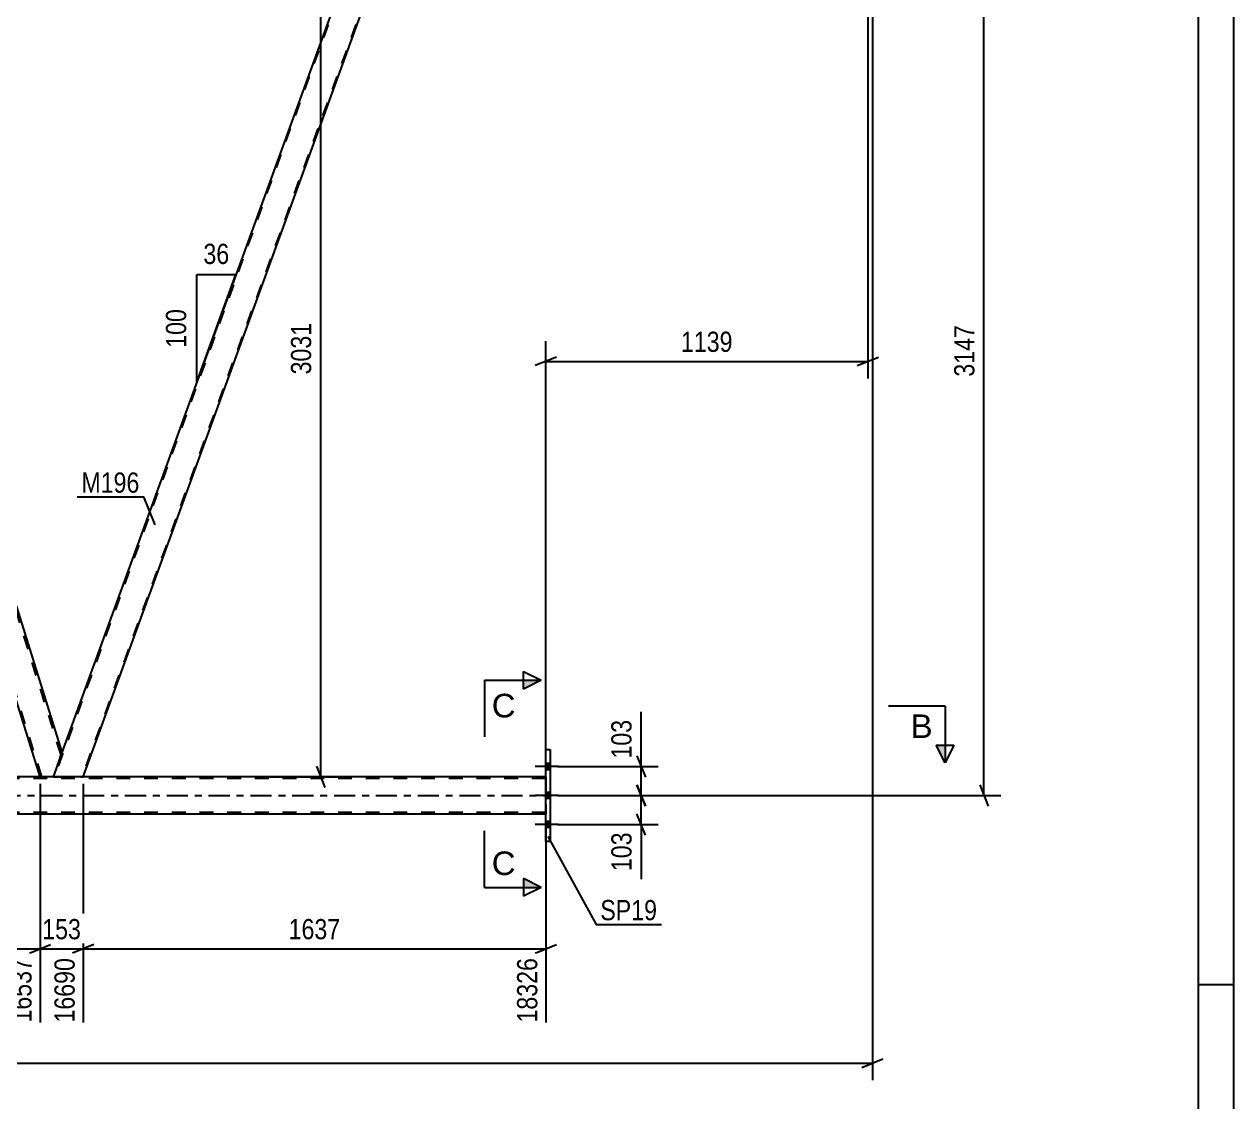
# Model space of a CAD drawing. Header units: millimetres. Extents: x 0 to 841, y 0 to 594.
# Drawn here: x 669.8 to 841, y 281.5 to 434 of the extents above; entities that cross this region are included whole.
import ezdxf

# ---------------------------------------------------------------- set-up
doc = ezdxf.new("R2010")
doc.units = ezdxf.units.MM
doc.linetypes.add('DXK_LINE_DOT2', pattern=[3.9198, 1.9599, -1.9599])
doc.linetypes.add('DXK_LINE_DOT3', pattern=[5.9187, 2.979, -0.9799, 0.9799, -0.9799])
doc.styles.add('Arial', font='ARIAL.TTF', dxfattribs={"height": 0.2})
doc.styles.add('Arial Narrow', font='ARIALN.TTF', dxfattribs={"height": 0.2})

# ---------------------------------------------------------------- blocks, each defined once
blk = doc.blocks.new('Unknown-814553284-1133')
at = {"color": 5, "linetype": 'Continuous'}
for p, q in [((841, 0), (841, 594)), ((836, 5), (836, 589)), ((841, 298), (836, 298))]:
    blk.add_line(p, q, dxfattribs=at)
blk = doc.blocks.new('Part-814553284-3966 - 3941')
at = {"color": 2, "linetype": 'Continuous'}
for p, q in [((743.63, 318.3), (743.63, 331.3)), ((743.63, 331.3), (744.27, 331.3)), ((744.27, 331.3), (744.27, 318.3)), ((744.27, 318.3), (743.63, 318.3))]:
    blk.add_line(p, q, dxfattribs=at)
blk = doc.blocks.new('Bolt-814553284-4006 - 3941')
at = {"linetype": 'Continuous'}
for points in [[(743.63, 329.34), (743.63, 328.46), (744.27, 328.46), (744.27, 329.34)], [(743.63, 329.34), (743.63, 328.46), (744.27, 328.46), (744.27, 329.34)], [(743.63, 329.34), (743.63, 328.46), (744.27, 328.46), (744.27, 329.34)], [(743.63, 325.24), (743.63, 324.36), (744.27, 324.36), (744.27, 325.24)], [(743.63, 325.24), (743.63, 324.36), (744.27, 324.36), (744.27, 325.24)], [(743.63, 321.14), (743.63, 320.26), (744.27, 320.26), (744.27, 321.14)], [(743.63, 321.14), (743.63, 320.26), (744.27, 320.26), (744.27, 321.14)], [(743.63, 321.14), (743.63, 320.26), (744.27, 320.26), (744.27, 321.14)]]:
    blk.add_hatch(color=1, dxfattribs=at).paths.add_polyline_path(points)
at = {"color": 1, "linetype": 'Continuous'}
for p, q in [((745.43, 328.9), (742.11, 328.9)), ((745.43, 328.9), (742.11, 328.9)), ((745.43, 328.9), (742.11, 328.9)), ((744.27, 329.34), (743.63, 329.34)), ((744.27, 329.34), (743.63, 329.34)), ((744.27, 329.34), (743.63, 329.34)), ((744.27, 328.46), (743.63, 328.46)), ((744.27, 328.46), (743.63, 328.46)), ((744.27, 328.46), (743.63, 328.46)), ((745.43, 324.8), (742.11, 324.8)), ((745.43, 324.8), (742.11, 324.8)), ((744.27, 325.24), (743.63, 325.24)), ((744.27, 325.24), (743.63, 325.24)), ((744.27, 324.36), (743.63, 324.36)), ((744.27, 324.36), (743.63, 324.36)), ((745.43, 320.7), (742.11, 320.7)), ((745.43, 320.7), (742.11, 320.7)), ((745.43, 320.7), (742.11, 320.7)), ((744.27, 321.14), (743.63, 321.14)), ((744.27, 321.14), (743.63, 321.14)), ((744.27, 321.14), (743.63, 321.14)), ((744.27, 320.26), (743.63, 320.26)), ((744.27, 320.26), (743.63, 320.26)), ((744.27, 320.26), (743.63, 320.26))]:
    blk.add_line(p, q, dxfattribs=at)
blk = doc.blocks.new('Part-814553284-4076 - 3941')
at = {"color": 7, "linetype": 'DXK_LINE_DOT2'}
for p, q in [((718.2, 448.66), (674.08, 327.44)), ((722.11, 448.66), (677.99, 327.44)), ((675.15, 330.87), (673.91, 327.44)), ((673.91, 327.44), (678.16, 327.44))]:
    blk.add_line(p, q, dxfattribs=at)
at = {"color": 2, "linetype": 'Continuous'}
for p, q in [((718.03, 448.66), (675.15, 330.87)), ((678.16, 327.44), (722.28, 448.66)), ((722.28, 448.66), (718.03, 448.66))]:
    blk.add_line(p, q, dxfattribs=at)
blk = doc.blocks.new('Part-814553284-4081 - 3941')
at = {"color": 2, "linetype": 'Continuous'}
for p, q in [((637.15, 448.66), (635.62, 444.47)), ((638.47, 448.66), (637.15, 448.66)), ((675.17, 330.92), (638.47, 448.66)), ((672.06, 327.44), (635.6, 444.41)), ((635.62, 444.47), (635.62, 444.46)), ((675.15, 330.86), (674.9, 330.17)), ((675.15, 330.87), (675.15, 330.86)), ((674.9, 330.17), (673.91, 327.44))]:
    blk.add_line(p, q, dxfattribs=at)
at = {"color": 7, "linetype": 'DXK_LINE_DOT2'}
for p, q in [((675.03, 330.54), (638.22, 448.66)), ((635.62, 444.47), (635.6, 444.41)), ((672.31, 327.44), (635.74, 444.79)), ((674.9, 330.17), (675.09, 330.7)), ((675.17, 330.92), (675.15, 330.87)), ((673.91, 327.44), (672.06, 327.44))]:
    blk.add_line(p, q, dxfattribs=at)
blk = doc.blocks.new('Part-814553284-4101 - 3941')
at = {"color": 7, "linetype": 'DXK_LINE_DOT2'}
for p, q in [((743.63, 327.2), (56.7, 327.21)), ((743.63, 327.44), (743.63, 322.16)), ((743.63, 322.4), (56.7, 322.41))]:
    blk.add_line(p, q, dxfattribs=at)
at = {"color": 2, "linetype": 'Continuous'}
for p, q in [((743.63, 327.44), (597.49, 327.44)), ((743.63, 322.16), (597.49, 322.16))]:
    blk.add_line(p, q, dxfattribs=at)
at = {"color": 7, "linetype": 'DXK_LINE_DOT3'}
blk.add_line((56.7, 324.81), (743.63, 324.8), dxfattribs=at)
blk = doc.blocks.new('StraightDimension-814553284-4943 - 3941')
at = {"color": 7, "linetype": 'Continuous'}
for p, q in [((806.24, 449.16), (805.04, 452.16)), ((790.85, 450.66), (808.04, 450.66)), ((805.64, 324.8), (805.64, 450.66)), ((805.04, 326.3), (806.24, 323.3)), ((745.27, 324.8), (808.04, 324.8))]:
    blk.add_line(p, q, dxfattribs=at)
at = {"color": 0}
blk.add_wipeout([(804.89, 391.99), (800.69, 391.99), (800.69, 383.48), (804.89, 383.48)], dxfattribs=at)
at = {"color": 3, "style": 'Arial Narrow'}
blk.add_text('3147', height=2.863, rotation=90.0002, dxfattribs=at).set_placement((804.29, 384.08))
blk = doc.blocks.new('StraightDimension-814553284-4859 - 3941')
at = {"color": 7, "linetype": 'Continuous'}
for p, q in [((756.52, 326.3), (757.72, 323.3)), ((745.27, 324.8), (759.52, 324.8)), ((757.12, 320.7), (757.12, 324.8)), ((757.72, 319.2), (756.52, 322.2)), ((745.27, 320.7), (759.52, 320.7))]:
    blk.add_line(p, q, dxfattribs=at)
at = {"color": 0}
blk.add_wipeout([(756.37, 320.18), (752.17, 320.18), (752.17, 313.5), (756.37, 313.5)], dxfattribs=at)
at = {"color": 7, "linetype": 'Continuous'}
blk.add_line((757.12, 320.7), (757.12, 312.97), dxfattribs=at)
blk.add_line((757.12, 320.7), (757.12, 312.97), dxfattribs=at)
at = {"color": 3, "style": 'Arial Narrow'}
blk.add_text('103', height=2.863, rotation=90.0002, dxfattribs=at).set_placement((755.77, 314.1))
blk = doc.blocks.new('AngleDimension-814553284-24425 - 3941')
at = {"color": 7, "linetype": 'Continuous'}
for p, q in [((694.24, 398.53), (699.78, 398.53)), ((694.24, 383.3), (699.78, 398.53)), ((694.24, 383.3), (694.24, 398.53)), ((696.08, 388.37), (699.78, 398.53))]:
    blk.add_line(p, q, dxfattribs=at)
at = {"color": 0}
for points in [[(699.44, 399.43), (699.44, 403.63), (694.58, 403.63), (694.58, 399.43)], [(693.34, 394.26), (689.14, 394.26), (689.14, 387.57), (693.34, 387.57)]]:
    blk.add_wipeout(points, dxfattribs=at)
at = {"color": 3, "style": 'Arial Narrow'}
blk.add_text('36', height=2.863, dxfattribs=at).set_placement((695.18, 400.03))
blk.add_text('100', height=2.863, rotation=90.0002, dxfattribs=at).set_placement((692.74, 388.17))
blk = doc.blocks.new('StraightDimension-814553284-5254 - 3941')
at = {"color": 7, "linetype": 'Continuous'}
for p, q in [((678.16, 326.44), (678.16, 292.67)), ((743.63, 321.16), (743.63, 292.67)), ((679.66, 303.71), (676.66, 302.51)), ((678.16, 303.11), (743.63, 303.11)), ((742.13, 302.51), (745.13, 303.71))]:
    blk.add_line(p, q, dxfattribs=at)
at = {"color": 0}
blk.add_wipeout([(715.15, 303.86), (715.15, 308.06), (706.64, 308.06), (706.64, 303.86)], dxfattribs=at)
at = {"color": 0, "linetype": 'Continuous'}
blk.add_wipeout([(743.03, 302.41), (738.83, 302.41), (738.83, 292.07), (743.03, 292.07)], dxfattribs=at)
at = {"color": 3, "style": 'Arial Narrow'}
blk.add_text('1637', height=2.863, dxfattribs=at).set_placement((707.24, 304.46))
at = {"color": 3, "linetype": 'Continuous', "style": 'Arial Narrow'}
blk.add_text('18326', height=2.863, rotation=90.0002, dxfattribs=at).set_placement((742.43, 292.67))
blk = doc.blocks.new('StraightDimension-814553284-5235 - 3941')
at = {"color": 7, "linetype": 'Continuous'}
for p, q in [((672.06, 326.44), (672.06, 292.67)), ((678.16, 326.44), (678.16, 292.67)), ((670.56, 302.51), (673.56, 303.71)), ((672.06, 303.11), (678.16, 303.11)), ((679.66, 303.71), (676.66, 302.51))]:
    blk.add_line(p, q, dxfattribs=at)
at = {"color": 0}
blk.add_wipeout([(678.45, 303.86), (678.45, 308.06), (671.77, 308.06), (671.77, 303.86)], dxfattribs=at)
at = {"color": 0, "linetype": 'Continuous'}
blk.add_wipeout([(677.56, 302.41), (673.36, 302.41), (673.36, 292.07), (677.56, 292.07)], dxfattribs=at)
at = {"color": 3, "style": 'Arial Narrow'}
blk.add_text('153', height=2.863, dxfattribs=at).set_placement((672.37, 304.46))
at = {"color": 3, "linetype": 'Continuous', "style": 'Arial Narrow'}
blk.add_text('16690', height=2.863, rotation=90.0002, dxfattribs=at).set_placement((676.96, 292.67))
blk = doc.blocks.new('StraightDimension-814553284-4867 - 3941')
at = {"color": 7, "linetype": 'Continuous'}
for p, q in [((756.52, 330.4), (757.72, 327.4)), ((745.27, 328.9), (759.52, 328.9)), ((757.12, 324.8), (757.12, 328.9)), ((757.72, 323.3), (756.52, 326.3)), ((745.27, 324.8), (759.52, 324.8))]:
    blk.add_line(p, q, dxfattribs=at)
at = {"color": 0}
blk.add_wipeout([(756.37, 336.11), (752.17, 336.11), (752.17, 329.43), (756.37, 329.43)], dxfattribs=at)
at = {"color": 7, "linetype": 'Continuous'}
blk.add_line((757.12, 328.9), (757.12, 336.64), dxfattribs=at)
blk.add_line((757.12, 328.9), (757.12, 336.64), dxfattribs=at)
at = {"color": 3, "style": 'Arial Narrow'}
blk.add_text('103', height=2.863, rotation=90.0002, dxfattribs=at).set_placement((755.77, 330.03))
blk = doc.blocks.new('StraightDimension-814553284-4953 - 3941')
at = {"color": 7, "linetype": 'Continuous'}
for p, q in [((729.64, 448.66), (708.93, 448.66)), ((712.38, 447.16), (711.18, 450.16)), ((711.78, 327.44), (711.78, 448.66)), ((711.18, 328.94), (712.38, 325.94)), ((703.39, 327.44), (714.18, 327.44))]:
    blk.add_line(p, q, dxfattribs=at)
at = {"color": 0}
blk.add_wipeout([(711.03, 392.31), (706.83, 392.31), (706.83, 383.8), (711.03, 383.8)], dxfattribs=at)
at = {"color": 3, "style": 'Arial Narrow'}
blk.add_text('3031', height=2.863, rotation=90.0002, dxfattribs=at).set_placement((710.43, 384.4))
blk = doc.blocks.new('StraightDimension-814553284-5267 - 3941')
at = {"color": 7, "linetype": 'Continuous'}
for p, q in [((789.85, 443.16), (789.85, 284.53)), ((45.84, 286.93), (789.85, 286.93)), ((788.35, 286.33), (791.35, 287.53))]:
    blk.add_line(p, q, dxfattribs=at)
blk = doc.blocks.new('StraightDimension-814553284-5216 - 3941')
at = {"color": 7, "linetype": 'Continuous'}
for p, q in [((593.03, 326.44), (593.03, 292.67)), ((672.06, 326.44), (672.06, 292.67)), ((594.53, 303.71), (591.53, 302.51)), ((593.03, 303.11), (672.06, 303.11)), ((670.56, 302.51), (673.56, 303.71))]:
    blk.add_line(p, q, dxfattribs=at)
at = {"color": 0}
blk.add_wipeout([(636.8, 303.86), (636.8, 308.06), (628.29, 308.06), (628.29, 303.86)], dxfattribs=at)
at = {"color": 0, "linetype": 'Continuous'}
blk.add_wipeout([(671.46, 302.41), (667.26, 302.41), (667.26, 292.07), (671.46, 292.07)], dxfattribs=at)
at = {"color": 3, "style": 'Arial Narrow'}
blk.add_text('1976', height=2.863, dxfattribs=at).set_placement((628.89, 304.46))
at = {"color": 3, "linetype": 'Continuous', "style": 'Arial Narrow'}
blk.add_text('16537', height=2.863, rotation=90.0002, dxfattribs=at).set_placement((670.86, 292.67))
blk = doc.blocks.new('StraightDimension-814553284-4932 - 3941')
at = {"color": 7, "linetype": 'Continuous'}
for p, q in [((789.21, 447.66), (789.21, 383.84)), ((743.63, 328.44), (743.63, 389.09)), ((745.13, 386.84), (742.13, 385.64)), ((743.63, 386.24), (789.21, 386.24)), ((787.71, 385.64), (790.71, 386.84))]:
    blk.add_line(p, q, dxfattribs=at)
at = {"color": 0}
blk.add_wipeout([(770.68, 386.99), (770.68, 391.19), (762.16, 391.19), (762.16, 386.99)], dxfattribs=at)
at = {"color": 3, "style": 'Arial Narrow'}
blk.add_text('1139', height=2.863, dxfattribs=at).set_placement((762.76, 387.59))
blk = doc.blocks.new('Mark-814553284-3962 - 3941')
at = {"color": 0}
blk.add_wipeout([(759.39, 307.15), (759.39, 310.15), (751.35, 310.15), (751.35, 307.15)], dxfattribs=at)
blk.add_wipeout([(759.39, 307.15), (759.39, 310.15), (751.35, 310.15), (751.35, 307.15)], dxfattribs=at)
at = {"color": 30, "linetype": 'Continuous'}
for p, q in [((743.9, 319.02), (750.75, 306.55)), ((750.75, 306.55), (759.99, 306.55))]:
    blk.add_line(p, q, dxfattribs=at)
at = {"color": 3, "style": 'Arial Narrow'}
blk.add_text('SP19', height=2.863, dxfattribs=at).set_placement((751.35, 307.15))
blk = doc.blocks.new('Mark-814553284-4072 - 3941')
at = {"color": 0}
blk.add_wipeout([(686.13, 367.66), (686.13, 370.66), (677.91, 370.66), (677.91, 367.66)], dxfattribs=at)
blk.add_wipeout([(686.13, 367.66), (686.13, 370.66), (677.91, 370.66), (677.91, 367.66)], dxfattribs=at)
at = {"color": 30, "linetype": 'Continuous'}
for p in [(677.31, 367.06), (688.35, 363.09)]:
    blk.add_line(p, (686.73, 367.06), dxfattribs=at)
at = {"color": 3, "style": 'Arial Narrow'}
blk.add_text('M196', height=2.863, dxfattribs=at).set_placement((677.91, 367.66))
blk = doc.blocks.new('SectionMark-814553284-5619 - 3941')
at = {"linetype": 'Continuous'}
blk.add_hatch(color=6, dxfattribs=at).paths.add_polyline_path([(798.88, 331.94), (800.13, 331.94), (800.13, 329.44)])
at = {"color": 6, "linetype": 'Continuous'}
for p, q in [((800.13, 337.44), (792.13, 337.44)), ((800.13, 337.44), (800.13, 329.44)), ((798.88, 331.94), (801.38, 331.94)), ((800.13, 329.44), (798.88, 331.94)), ((801.38, 331.94), (800.13, 329.44))]:
    blk.add_line(p, q, dxfattribs=at)
at = {"color": 0, "linetype": 'Continuous'}
blk.add_wipeout([(798.38, 332.94), (798.38, 336.44), (795.27, 336.44), (795.27, 332.94)], dxfattribs=at)
at = {"color": 3, "linetype": 'Continuous', "style": 'Arial'}
blk.add_text('B', height=3.34, dxfattribs=at).set_placement((795.27, 332.94))
blk = doc.blocks.new('SectionMark-814553284-5649 - 3941')
at = {"linetype": 'Continuous'}
for points in [[(740.48, 339.86), (740.48, 341.11), (742.98, 341.11)], [(740.48, 311.79), (740.48, 313.04), (742.98, 311.79)]]:
    blk.add_hatch(color=6, dxfattribs=at).paths.add_polyline_path(points)
at = {"color": 6, "linetype": 'Continuous'}
for p, q in [((734.98, 341.11), (734.98, 333.11)), ((734.98, 341.11), (742.98, 341.11)), ((740.48, 339.86), (740.48, 342.36)), ((740.48, 342.36), (742.98, 341.11)), ((742.98, 341.11), (740.48, 339.86)), ((734.98, 311.79), (734.98, 319.79)), ((734.98, 311.79), (742.98, 311.79)), ((742.98, 311.79), (740.48, 313.04)), ((740.48, 313.04), (740.48, 310.54)), ((742.98, 311.79), (740.48, 310.54))]:
    blk.add_line(p, q, dxfattribs=at)
at = {"color": 0, "linetype": 'Continuous'}
for points in [[(739.35, 335.86), (739.35, 339.36), (735.98, 339.36), (735.98, 335.86)], [(739.35, 313.54), (739.35, 317.04), (735.98, 317.04), (735.98, 313.54)]]:
    blk.add_wipeout(points, dxfattribs=at)
at = {"color": 3, "linetype": 'Continuous', "style": 'Arial'}
for p in [(735.98, 335.86), (735.98, 313.54)]:
    blk.add_text('C', height=3.34, dxfattribs=at).set_placement(p)

msp = doc.modelspace()

# ---------------------------------------------------------------- block references
for name in ['Unknown-814553284-1133', 'Part-814553284-4081 - 3941', 'Part-814553284-4076 - 3941', 'Part-814553284-3966 - 3941', 'Bolt-814553284-4006 - 3941', 'Part-814553284-4101 - 3941']:
    msp.add_blockref(name, (0, 0))

# ---------------------------------------------------------------- next in the draw order: block references
for name in ['StraightDimension-814553284-4943 - 3941', 'AngleDimension-814553284-24425 - 3941']:
    msp.add_blockref(name, (0, 0))

# ---------------------------------------------------------------- next in the draw order: block references
msp.add_blockref('StraightDimension-814553284-4859 - 3941', (0, 0))

# ---------------------------------------------------------------- next in the draw order: block references
msp.add_blockref('StraightDimension-814553284-5254 - 3941', (0, 0))

# ---------------------------------------------------------------- next in the draw order: block references
for name in ['StraightDimension-814553284-4953 - 3941', 'StraightDimension-814553284-4867 - 3941', 'StraightDimension-814553284-5235 - 3941']:
    msp.add_blockref(name, (0, 0))

# ---------------------------------------------------------------- next in the draw order: block references
msp.add_blockref('StraightDimension-814553284-5267 - 3941', (0, 0))

# ---------------------------------------------------------------- next in the draw order: block references
for name in ['StraightDimension-814553284-4932 - 3941', 'Mark-814553284-4072 - 3941', 'StraightDimension-814553284-5216 - 3941', 'Mark-814553284-3962 - 3941']:
    msp.add_blockref(name, (0, 0))

# ---------------------------------------------------------------- next in the draw order: block references
msp.add_blockref('SectionMark-814553284-5619 - 3941', (0, 0))

# ---------------------------------------------------------------- next in the draw order: block references
msp.add_blockref('SectionMark-814553284-5649 - 3941', (0, 0))

doc.saveas('drawing.dxf')
